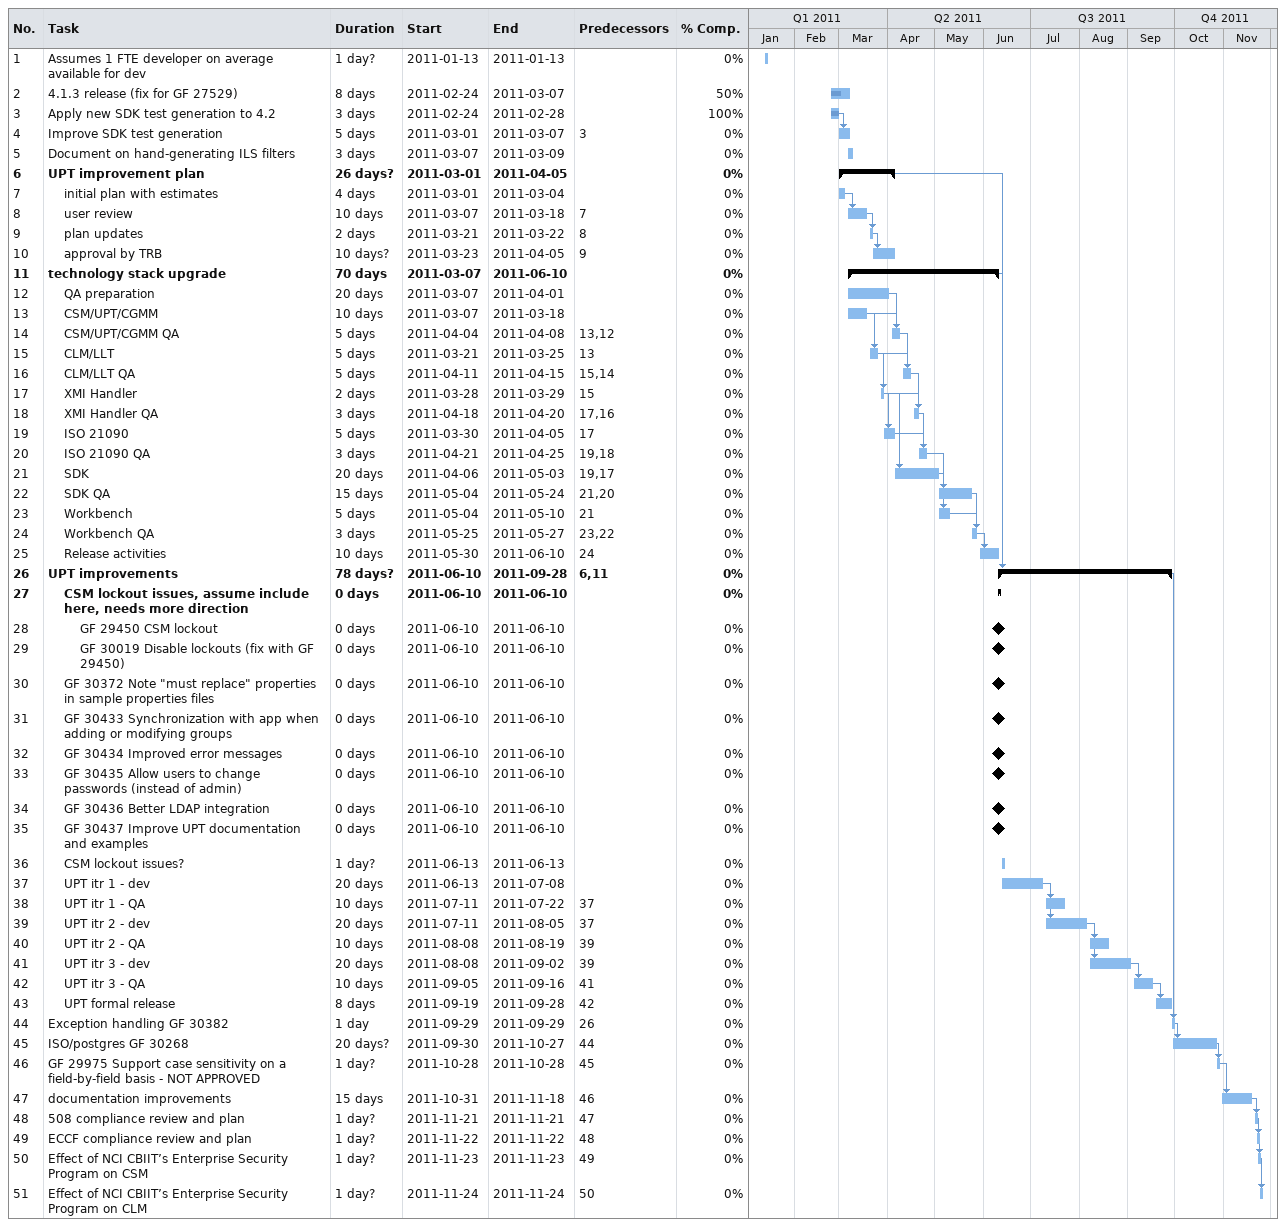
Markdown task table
| ID | Level | Task | Duration | Start | Finish | Predecessors | % complete |
|---|---|---|---|---|---|---|---|
| 1 | 1 | Assumes 1 FTE developer on average available for dev | 1d? | 2011-01-13 | 2011-01-13 |  | 0 |
| 2 | 1 | 4.1.3 release (fix for GF 27529) | 8d | 2011-02-24 | 2011-03-07 |  | 50 |
| 3 | 1 | Apply new SDK test generation to 4.2 | 3d | 2011-02-24 | 2011-02-28 |  | 100 |
| 4 | 1 | Improve SDK test generation | 5d | 2011-03-01 | 2011-03-07 | 3 | 0 |
| 5 | 1 | Document on hand-generating ILS filters | 3d | 2011-03-07 | 2011-03-09 |  | 0 |
| 6 | 1 | **UPT improvement plan** | 26d? | 2011-03-01 | 2011-04-05 |  | 0 |
| 7 | 2 | initial plan with estimates | 4d | 2011-03-01 | 2011-03-04 |  | 0 |
| 8 | 2 | user review | 10d | 2011-03-07 | 2011-03-18 | 7 | 0 |
| 9 | 2 | plan updates | 2d | 2011-03-21 | 2011-03-22 | 8 | 0 |
| 10 | 2 | approval by TRB | 10d? | 2011-03-23 | 2011-04-05 | 9 | 0 |
| 11 | 1 | **technology stack upgrade** | 70d | 2011-03-07 | 2011-06-10 |  | 0 |
| 12 | 2 | QA preparation | 20d | 2011-03-07 | 2011-04-01 |  | 0 |
| 13 | 2 | CSM/UPT/CGMM | 10d | 2011-03-07 | 2011-03-18 |  | 0 |
| 14 | 2 | CSM/UPT/CGMM QA | 5d | 2011-04-04 | 2011-04-08 | 13, 12 | 0 |
| 15 | 2 | CLM/LLT | 5d | 2011-03-21 | 2011-03-25 | 13 | 0 |
| 16 | 2 | CLM/LLT QA | 5d | 2011-04-11 | 2011-04-15 | 15, 14 | 0 |
| 17 | 2 | XMI Handler | 2d | 2011-03-28 | 2011-03-29 | 15 | 0 |
| 18 | 2 | XMI Handler QA | 3d | 2011-04-18 | 2011-04-20 | 17, 16 | 0 |
| 19 | 2 | ISO 21090 | 5d | 2011-03-30 | 2011-04-05 | 17 | 0 |
| 20 | 2 | ISO 21090 QA | 3d | 2011-04-21 | 2011-04-25 | 19, 18 | 0 |
| 21 | 2 | SDK | 20d | 2011-04-06 | 2011-05-03 | 19, 17 | 0 |
| 22 | 2 | SDK QA | 15d | 2011-05-04 | 2011-05-24 | 21, 20 | 0 |
| 23 | 2 | Workbench | 5d | 2011-05-04 | 2011-05-10 | 21 | 0 |
| 24 | 2 | Workbench QA | 3d | 2011-05-25 | 2011-05-27 | 23, 22 | 0 |
| 25 | 2 | Release activities | 10d | 2011-05-30 | 2011-06-10 | 24 | 0 |
| 26 | 1 | **UPT improvements** | 78d? | 2011-06-10 | 2011-09-28 | 6, 11 | 0 |
| 27 | 2 | **CSM lockout issues, assume include here, needs more direction** | 0d | 2011-06-10 | 2011-06-10 |  | 0 |
| 28 | 3 | GF 29450 CSM lockout | 0d | 2011-06-10 | 2011-06-10 |  | 0 |
| 29 | 3 | GF 30019 Disable lockouts (fix with GF 29450) | 0d | 2011-06-10 | 2011-06-10 |  | 0 |
| 30 | 2 | GF 30372 Note "must replace" properties in sample properties files | 0d | 2011-06-10 | 2011-06-10 |  | 0 |
| 31 | 2 | GF 30433 Synchronization with app when adding or modifying groups | 0d | 2011-06-10 | 2011-06-10 |  | 0 |
| 32 | 2 | GF 30434 Improved error messages | 0d | 2011-06-10 | 2011-06-10 |  | 0 |
| 33 | 2 | GF 30435 Allow users to change passwords (instead of admin) | 0d | 2011-06-10 | 2011-06-10 |  | 0 |
| 34 | 2 | GF 30436 Better LDAP integration | 0d | 2011-06-10 | 2011-06-10 |  | 0 |
| 35 | 2 | GF 30437 Improve UPT documentation and examples | 0d | 2011-06-10 | 2011-06-10 |  | 0 |
| 36 | 2 | CSM lockout issues? | 1d? | 2011-06-13 | 2011-06-13 |  | 0 |
| 37 | 2 | UPT itr 1 - dev | 20d | 2011-06-13 | 2011-07-08 |  | 0 |
| 38 | 2 | UPT itr 1 - QA | 10d | 2011-07-11 | 2011-07-22 | 37 | 0 |
| 39 | 2 | UPT itr 2 - dev | 20d | 2011-07-11 | 2011-08-05 | 37 | 0 |
| 40 | 2 | UPT itr 2 - QA | 10d | 2011-08-08 | 2011-08-19 | 39 | 0 |
| 41 | 2 | UPT itr 3 - dev | 20d | 2011-08-08 | 2011-09-02 | 39 | 0 |
| 42 | 2 | UPT itr 3 - QA | 10d | 2011-09-05 | 2011-09-16 | 41 | 0 |
| 43 | 2 | UPT formal release | 8d | 2011-09-19 | 2011-09-28 | 42 | 0 |
| 44 | 1 | Exception handling GF 30382 | 1d | 2011-09-29 | 2011-09-29 | 26 | 0 |
| 45 | 1 | ISO/postgres GF 30268 | 20d? | 2011-09-30 | 2011-10-27 | 44 | 0 |
| 46 | 1 | GF 29975 Support case sensitivity on a field-by-field basis - NOT APPROVED | 1d? | 2011-10-28 | 2011-10-28 | 45 | 0 |
| 47 | 1 | documentation improvements | 15d | 2011-10-31 | 2011-11-18 | 46 | 0 |
| 48 | 1 | 508 compliance review and plan | 1d? | 2011-11-21 | 2011-11-21 | 47 | 0 |
| 49 | 1 | ECCF compliance review and plan | 1d? | 2011-11-22 | 2011-11-22 | 48 | 0 |
| 50 | 1 | Effect of NCI CBIIT’s Enterprise Security Program on CSM | 1d? | 2011-11-23 | 2011-11-23 | 49 | 0 |
| 51 | 1 | Effect of NCI CBIIT’s Enterprise Security Program on CLM | 1d? | 2011-11-24 | 2011-11-24 | 50 | 0 |
